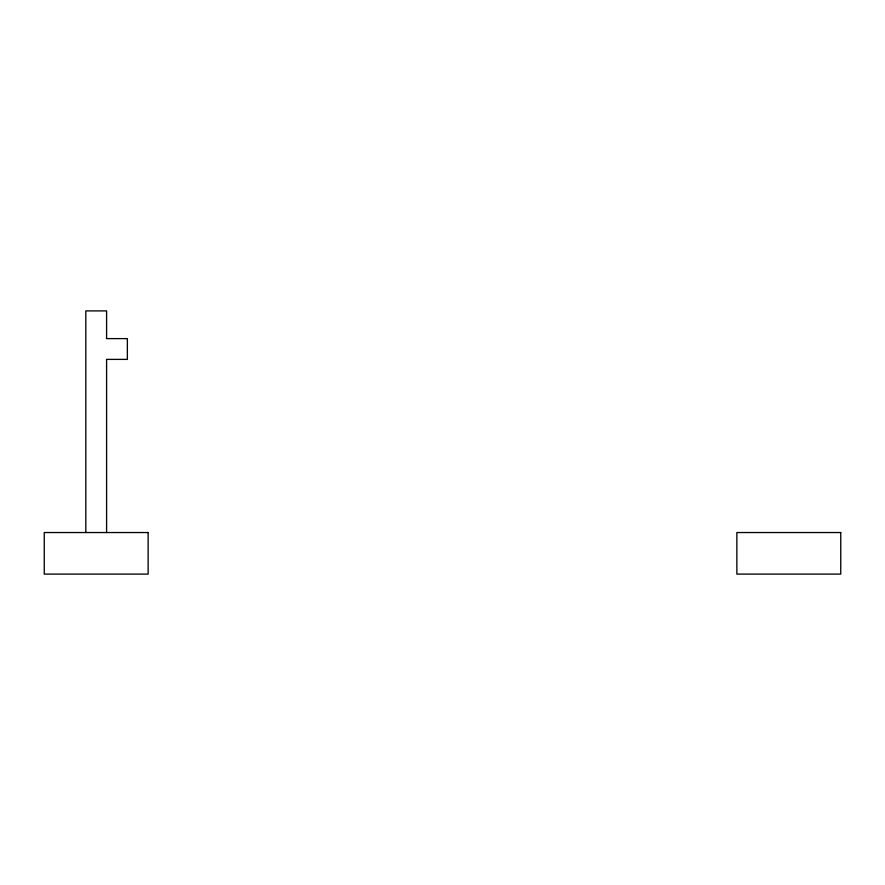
<?xml version="1.0" encoding="UTF-8"?>
<svg xmlns="http://www.w3.org/2000/svg" width="885" height="885" viewBox="0 0 885 885"><rect width="100%" height="100%" fill="white"/><g stroke="black" fill="none" stroke-linecap="round" stroke-linejoin="round"><path stroke-width="1.33" d="M106.587 532.538L106.587 359.387L127.363 359.387L127.363 338.612L106.587 338.612L106.587 310.901L85.812 310.901L85.812 532.538M148.138 532.538L44.25 532.538L44.25 574.1L148.138 574.1L148.138 532.538M840.75 532.538L736.862 532.538L736.862 574.1L840.75 574.1L840.75 532.538"/></g></svg>
